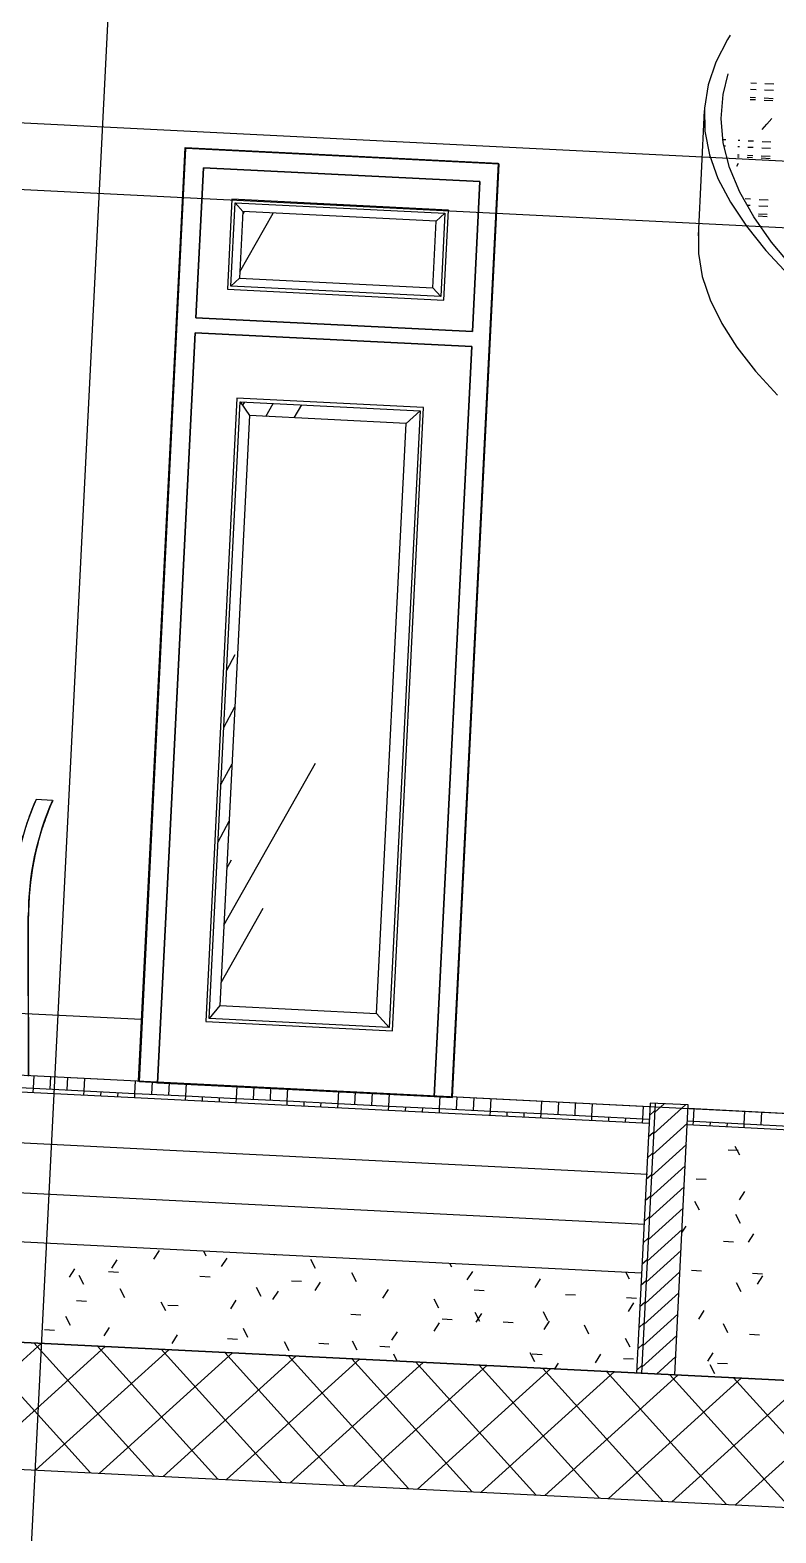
# Model space of a CAD drawing. Extents: x 549999 to 550212, y 1838161 to 1838467.
# Drawn here: x 550116.984 to 550119.22, y 1838236.782 to 1838241.285 of the extents above; entities that cross this region are included whole.
import ezdxf

# ---------------------------------------------------------------- set-up
doc = ezdxf.new("R2010")
doc.units = 0
for name, color, linetype in [('Level 1', 7, 'Continuous'), ('Level 10', 7, 'Continuous'), ('Level 11', 7, 'Continuous'), ('Level 14', 7, 'Continuous'), ('Level 15', 7, 'Continuous'), ('Level 18', 7, 'Continuous'), ('Level 20', 7, 'Continuous'), ('Level 24', 7, 'Continuous'), ('Level 28', 7, 'Continuous'), ('Level 4', 7, 'Continuous'), ('Level 5', 7, 'Continuous'), ('Level 8', 7, 'Continuous'), ('Level 9', 7, 'Continuous')]:
    doc.layers.add(name, color=color, linetype=linetype)

# ---------------------------------------------------------------- blocks, each defined once
blk = doc.blocks.new('DININ3')
at = {"layer": 'Level 1'}
for p, q in [((-231.27, 82.9), (-236.17, 82.9)), ((-58.14, 82.9), (-63.04, 82.9)), ((-191.35, 74), (-96.35, 74)), ((-191.35, 71.5), (-191.35, 74)), ((-96.35, 71.5), (-96.35, 74)), ((-191.35, 71.5), (-183.85, 71.5)), ((-191.35, 0), (-191.35, 71.5)), ((-96.35, 71.5), (-191.35, 71.5)), ((-183.85, 0), (-183.85, 71.5)), ((-103.85, 71.5), (-96.35, 71.5)), ((-103.85, 0), (-103.85, 71.5)), ((-96.35, 0), (-96.35, 71.5)), ((-103.85, 61.5), (-183.85, 61.5)), ((-230.68, 47.97), (-233.19, 0)), ((-230.76, 47.93), (-231.15, 40.42)), ((-230.76, 47.93), (-231.15, 40.42)), ((-228.27, 0), (-225.76, 47.93)), ((-68.55, 47.93), (-66.04, 0)), ((-61.12, 0), (-63.63, 47.97)), ((-63.15, 40.42), (-63.55, 47.93)), ((-63.15, 40.42), (-63.55, 47.93)), ((-191.35, 42.16), (-226.06, 42.16)), ((-103.85, 42.16), (-110.15, 42.16)), ((-110.15, 40.42), (-110.15, 42.16)), ((-68.25, 42.16), (-96.35, 42.16)), ((-231.15, 40.42), (-231.42, 35.43)), ((-226.15, 40.42), (-226.42, 35.42)), ((-191.35, 40.42), (-226.15, 40.42)), ((-179.15, 40.42), (-183.85, 40.42)), ((-179.15, 0), (-179.15, 40.42)), ((-115.15, 40.42), (-115.15, 0)), ((-110.15, 40.42), (-115.15, 40.42)), ((-110.15, 40.42), (-110.15, 35.42)), ((-103.85, 40.42), (-110.15, 40.42)), ((-110.15, 0), (-110.15, 40.42)), ((-68.15, 40.42), (-96.35, 40.42)), ((-67.89, 35.42), (-68.15, 40.42)), ((-62.89, 35.43), (-63.15, 40.42)), ((-231.42, 35.43), (-233.27, 0)), ((-231.42, 35.43), (-233.27, 0)), ((-226.42, 35.42), (-191.35, 35.42)), ((-110.15, 35.42), (-103.85, 35.42)), ((-96.35, 35.42), (-67.89, 35.42)), ((-61.04, 0), (-62.89, 35.43)), ((-61.04, 0), (-62.89, 35.43)), ((-227.09, 22.57), (-191.35, 22.57)), ((-191.35, 26.57), (-226.88, 26.57)), ((-103.85, 26.57), (-110.15, 26.57)), ((-110.15, 22.57), (-103.85, 22.57)), ((-67.43, 26.57), (-96.35, 26.57)), ((-96.35, 22.57), (-67.22, 22.57))]:
    blk.add_line(p, q, dxfattribs=at)
for centre, start, end in [((-316.15, 52.41), 358.1579, 20.8922), ((-316.15, 52.41), 15.0604, 20.8922), ((-316.15, 52.41), 15.0604, 20.8922), ((-316.06, 52.44), 357, 20.8679), ((-311.15, 52.41), 15.0599, 20.8922), ((-311.15, 52.41), 357, 20.8922), ((16.84, 52.41), 159.1078, 183), ((16.84, 52.41), 159.1078, 164.9401), ((21.75, 52.44), 159.1321, 183), ((21.84, 52.41), 159.1078, 181.8421), ((21.84, 52.41), 159.1078, 164.9396), ((21.84, 52.41), 159.1078, 164.9396), ((-316.15, 52.41), 9.228, 13.121), ((-316.15, 52.41), 9.228, 13.121), ((-311.15, 52.41), 9.2272, 13.1213), ((16.84, 52.41), 166.8787, 170.7728), ((21.84, 52.41), 166.879, 170.772), ((21.84, 52.41), 166.879, 170.772), ((-316.15, 52.41), 3.3952, 6.904), ((-316.15, 52.41), 3.3952, 6.904), ((-311.15, 52.41), 3.394, 6.9046), ((16.84, 52.41), 173.0954, 176.606), ((21.84, 52.41), 173.096, 176.6048), ((21.84, 52.41), 173.096, 176.6048), ((-316.15, 52.41), 357, 0.909), ((-316.15, 52.41), 357, 0.909), ((-311.15, 52.41), 358.1579, 0.9098), ((16.84, 52.41), 179.0902, 181.8421), ((21.84, 52.41), 179.091, 183), ((21.84, 52.41), 179.091, 183)]:
    blk.add_arc(centre, 85.5, start, end, dxfattribs=at)
blk = doc.blocks.new('CUA_15')
at = {"layer": 'Level 5'}
for p, q in [((-27.9, 0), (-27.9, 280)), ((66.1, 280), (-27.9, 280)), ((66.1, 0), (66.1, 280)), ((-22.4, 274.5), (-22.4, 229.5)), ((60.6, 274.5), (-22.4, 274.5)), ((-22.4, 229.5), (-22.4, 274.5)), ((-22.4, 274.5), (60.6, 274.5)), ((60.6, 229.5), (60.6, 274.5)), ((60.6, 274.5), (60.6, 229.5)), ((-13.4, 265.5), (-13.4, 238.5)), ((51.6, 265.5), (-13.4, 265.5)), ((-12.4, 239.5), (-12.4, 264.5)), ((-12.4, 264.5), (50.6, 264.5)), ((-12.4, 264.5), (-9.9, 262)), ((-9.9, 243.85), (-0.83, 262)), ((-9.9, 260.99), (-9.4, 262)), ((48.1, 262), (-9.9, 262)), ((-9.9, 262), (-9.9, 242)), ((48.1, 262), (50.6, 264.5)), ((48.1, 242), (48.1, 262)), ((50.6, 264.5), (50.6, 239.5)), ((51.6, 238.5), (51.6, 265.5)), ((-9.9, 242), (-12.4, 239.5)), ((50.6, 239.5), (-12.4, 239.5)), ((-9.9, 242), (48.1, 242)), ((48.1, 242), (50.6, 239.5)), ((-13.4, 238.5), (51.6, 238.5)), ((-22.4, 229.5), (60.6, 229.5)), ((60.6, 229.5), (-22.4, 229.5)), ((-22.4, 225), (-22.4, 0)), ((60.6, 225), (-22.4, 225)), ((-22.4, 0), (-22.4, 225)), ((-22.4, 225), (60.6, 225)), ((60.6, 0), (60.6, 225)), ((60.6, 225), (60.6, 0)), ((47.1, 206), (-8.9, 206)), ((-8.9, 206), (-8.9, 19)), ((-7.9, 20), (-7.9, 205)), ((-7.9, 205), (46.1, 205)), ((-7.9, 205), (-4.9, 201)), ((-7.09, 203.91), (-6.52, 205)), ((-0.01, 201), (2.05, 205)), ((8.56, 201), (10.62, 205)), ((42.1, 201), (46.1, 205)), ((46.1, 205), (46.1, 20)), ((47.1, 19), (47.1, 206)), ((42.1, 201), (-4.9, 201)), ((-4.9, 201), (-4.9, 24)), ((42.1, 24), (42.1, 201)), ((-7.9, 124.47), (-5.6, 129.32)), ((-7.9, 107.32), (-4.9, 113.65)), ((-7.9, 90.18), (-4.9, 96.5)), ((-4.9, 48.11), (20.05, 98.02)), ((-7.9, 73.03), (-4.9, 79.36)), ((-4.9, 65.25), (-3.65, 67.77)), ((-4.9, 30.96), (6.53, 53.83)), ((-4.9, 24), (-7.9, 20)), ((-4.9, 24), (42.1, 24)), ((42.1, 24), (46.1, 20)), ((-8.9, 19), (47.1, 19)), ((46.1, 20), (-7.9, 20)), ((-22.4, 0), (-27.9, 0)), ((-17.9, 0), (-22.9, 0)), ((-22.9, 0), (-17.9, 0)), ((-17.9, 0), (-22.9, 0)), ((-22.4, 0), (60.6, 0)), ((-17.9, 0), (57.09, 0)), ((60.6, 0), (66.1, 0))]:
    blk.add_line(p, q, dxfattribs=at)
blk = doc.blocks.new('FLOO30')
at = {"layer": 'Level 8'}
for p, q in [((-92.9, -35), (-92.9, -20)), ((-92.9, -20), (125.6, -20)), ((-122.9, -50), (-122.9, -35)), ((-122.9, -35), (125.6, -35))]:
    blk.add_line(p, q, dxfattribs=at)
blk = doc.blocks.new('TOP_R9')
at = {"layer": 'Level 10'}
for p, q in [((184.4, 451.44), (186.16, 451.44)), ((186.16, 451.44), (186.16, 446.36)), ((132.08, 381.17), (132.08, 376.09)), ((220.23, 279.13), (228.08, 273)), ((229.77, 272.55), (229.77, 277.63)), ((229.77, 277.63), (229.77, 272.55)), ((229.34, 272.55), (229.77, 272.55)), ((229.77, 272.55), (229.34, 272.55)), ((230.38, 271.18), (237.34, 265.58)), ((283.72, 211.9), (284.85, 208.61)), ((292.08, 194.76), (292.08, 199.84)), ((276.17, 168.42), (272.9, 163.84)), ((276.17, 163.34), (274.42, 160.83)), ((279.49, 161.94), (278.89, 161.14)), ((255.59, 137.28), (254.8, 136.61)), ((252.13, 134.36), (251.76, 134.05)), ((237.27, 128.97), (235.52, 127.54)), ((243.25, 127.2), (236.25, 121.81)), ((232.35, 124.99), (231.97, 124.68)), ((232.35, 119.91), (231.96, 119.6)), ((232.36, 118.89), (231.98, 118.6)), ((218.77, 114.33), (215.38, 111.72)), ((221.6, 116.53), (221.22, 116.23)), ((218.77, 109.25), (214.53, 105.98)), ((218.77, 108.93), (216.05, 106.96)), ((204.67, 103.82), (204.67, 98.74)), ((205.14, 103.82), (204.67, 103.82)), ((205.14, 98.74), (205.14, 103.82)), ((204.67, 98.74), (204.98, 98.74)), ((204.99, 98.74), (205.14, 98.74))]:
    blk.add_line(p, q, dxfattribs=at)
for points in [[(229.77, 277.63), (219.87, 284.87), (209.85, 292.11), (199.86, 299.36), (190.06, 306.6), (180.61, 313.84), (171.65, 321.08), (163.33, 328.32), (155.77, 335.57), (149.1, 342.81), (143.43, 350.05), (138.83, 357.29), (135.38, 364.54), (133.14, 371.78), (132.14, 379.02), (132.39, 386.26), (133.9, 393.5), (136.64, 400.75), (140.56, 407.99), (145.61, 415.23), (151.71, 422.47), (158.75, 429.71), (166.63, 436.96), (175.23, 444.2), (184.4, 451.44)], [(186.16, 451.44), (177.57, 444.2), (169.52, 436.96), (162.14, 429.71), (155.54, 422.47), (149.83, 415.23), (145.11, 407.99), (141.43, 400.75), (138.87, 393.5), (137.45, 386.26), (137.21, 379.02), (138.15, 371.78), (140.25, 364.54), (143.48, 357.29), (147.79, 350.05), (153.1, 342.81), (159.35, 335.57), (166.42, 328.32), (174.22, 321.08), (182.6, 313.84), (191.46, 306.6), (200.63, 299.36), (209.99, 292.11)], [(186.16, 446.36), (177.57, 439.12), (169.52, 431.88), (162.14, 424.63), (155.54, 417.39), (149.83, 410.15), (145.11, 402.91), (141.43, 395.67), (138.87, 388.42), (137.45, 381.18)], [(132.09, 376.99), (132.14, 373.94), (133.14, 366.7), (135.38, 359.46), (138.83, 352.21), (143.43, 344.97), (149.1, 337.73), (155.77, 330.49), (163.33, 323.24), (171.65, 316), (180.61, 308.76), (190.06, 301.52), (199.86, 294.28), (209.85, 287.03), (219.87, 279.79), (229.77, 272.55)], [(292.04, 197.97), (291.73, 205.21), (290.18, 212.45), (287.39, 219.69), (283.42, 226.94), (278.33, 234.18), (272.2, 241.42), (265.13, 248.66), (257.21, 255.9), (248.59, 263.15), (239.4, 270.39), (229.77, 277.63)], [(229.77, 272.55), (239.4, 265.31), (248.59, 258.07), (257.21, 250.82), (265.13, 243.58), (272.2, 236.34), (278.33, 229.1), (283.42, 221.86), (287.39, 214.61), (290.18, 207.37), (291.73, 200.13), (292.04, 192.89), (291.08, 185.65), (290.59, 183.6)], [(239.81, 263.54), (246.27, 258.07), (246.57, 257.81)], [(249.2, 255.51), (254.35, 250.82), (255.23, 249.99)], [(257.94, 247.4), (261.76, 243.58), (263.16, 242.12)], [(265.89, 239.18), (268.38, 236.34), (270.21, 234.16)], [(272.88, 230.78), (274.13, 229.1), (276.26, 226.05)], [(278.78, 222.05), (278.89, 221.86), (281.19, 217.64)], [(284.93, 186.25), (284.01, 183.48), (283.65, 182.52)], [(284.93, 181.17), (284.01, 178.4), (283.65, 177.44)], [(281.1, 176.77), (280.83, 176.24), (278.9, 172.75)], [(281.1, 171.69), (280.83, 171.16), (278.9, 167.67)], [(251.32, 140.99), (250.25, 140.03), (243.37, 134.05)], [(254.26, 138.61), (250.25, 134.95), (249.24, 134.05)], [(243.37, 128.97), (241.88, 127.71), (235.52, 122.46)]]:
    blk.add_lwpolyline(points, dxfattribs=at)
blk = doc.blocks.new('SPOT_3')
at = {"layer": 'Level 24'}
for p, q in [((-95.73, 18.75), (-28.23, 18.75)), ((-88.23, 15), (-88.23, 22.5)), ((-88.23, 0), (-103.23, 15)), ((-103.23, 15), (-73.23, 15)), ((-88.23, 0), (-103.23, 15)), ((-103.23, 15), (-73.23, 15)), ((-73.23, 15), (-88.23, 0)), ((-73.23, 15), (-88.23, 0)), ((-103.23, 0), (-73.23, 0))]:
    blk.add_line(p, q, dxfattribs=at)

msp = doc.modelspace()

# ---------------------------------------------------------------- linework, layer by layer
at = {"layer": 'Level 11'}
for p, q in [((550116.6197, 1838236.9898), (550117.0182, 1838237.3503)), ((550117.165, 1838236.9625), (550116.8045, 1838237.361)), ((550117.3557, 1838236.953), (550116.9951, 1838237.3515)), ((550116.8104, 1838236.9802), (550117.2089, 1838237.3408)), ((550117.001, 1838236.9707), (550117.3995, 1838237.3312)), ((550117.5464, 1838236.9434), (550117.1858, 1838237.3419)), ((550117.1917, 1838236.9612), (550117.5902, 1838237.3217)), ((550117.7371, 1838236.9339), (550117.3765, 1838237.3324)), ((550117.3824, 1838236.9516), (550117.7809, 1838237.3122)), ((550117.9277, 1838236.9244), (550117.5672, 1838237.3229)), ((550118.1184, 1838236.9148), (550117.7579, 1838237.3133)), ((550117.5731, 1838236.9421), (550117.9716, 1838237.3026)), ((550117.7638, 1838236.9326), (550118.1623, 1838237.2931)), ((550118.3091, 1838236.9053), (550117.9485, 1838237.3038)), ((550117.9545, 1838236.923), (550118.353, 1838237.2836)), ((550118.4998, 1838236.8958), (550118.1392, 1838237.2943)), ((550118.1451, 1838236.9135), (550118.5436, 1838237.2741)), ((550118.6905, 1838236.8862), (550118.3299, 1838237.2847)), ((550118.3358, 1838236.904), (550118.7343, 1838237.2645)), ((550118.8811, 1838236.8767), (550118.5206, 1838237.2752)), ((550119.0718, 1838236.8672), (550118.7113, 1838237.2657)), ((550118.5265, 1838236.8944), (550118.925, 1838237.255)), ((550118.7172, 1838236.8849), (550119.1157, 1838237.2455)), ((550119.2625, 1838236.8576), (550118.9019, 1838237.2561)), ((550118.9079, 1838236.8754), (550119.3064, 1838237.2359)), ((550119.4532, 1838236.8481), (550119.0926, 1838237.2466)), ((550119.0985, 1838236.8658), (550119.497, 1838237.2264))]:
    msp.add_line(p, q, dxfattribs=at)
at = {"layer": 'Level 14'}
for p, q in [((550116.8416, 1838238.1221), (550116.9938, 1838238.1145)), ((550116.9938, 1838238.1145), (550116.9957, 1838238.1524)), ((550117.0445, 1838238.1119), (550117.0464, 1838238.1499)), ((550117.0953, 1838238.1094), (550117.0971, 1838238.1474)), ((550117.146, 1838238.1069), (550117.1479, 1838238.1448)), ((550117.2982, 1838238.0993), (550117.3001, 1838238.1372)), ((550117.3489, 1838238.0967), (550117.3508, 1838238.1347)), ((550117.3997, 1838238.0942), (550117.4016, 1838238.1321)), ((550117.4504, 1838238.0917), (550117.4523, 1838238.1296)), ((550117.6026, 1838238.084), (550117.6045, 1838238.122)), ((550117.6534, 1838238.0815), (550117.6553, 1838238.1195)), ((550117.7041, 1838238.079), (550117.706, 1838238.1169)), ((550116.9932, 1838238.1025), (550116.9938, 1838238.1145)), ((550116.9938, 1838238.1145), (550117.146, 1838238.1069)), ((550117.1454, 1838238.0949), (550117.146, 1838238.1069)), ((550117.146, 1838238.1069), (550117.2982, 1838238.0993)), ((550117.1961, 1838238.0924), (550117.1967, 1838238.1043)), ((550117.2469, 1838238.0898), (550117.2475, 1838238.1018)), ((550117.2976, 1838238.0873), (550117.2982, 1838238.0993)), ((550117.2982, 1838238.0993), (550117.4504, 1838238.0917)), ((550117.4498, 1838238.0797), (550117.4504, 1838238.0917)), ((550117.4504, 1838238.0917), (550117.6026, 1838238.084)), ((550117.5005, 1838238.0771), (550117.5011, 1838238.0891)), ((550117.5513, 1838238.0746), (550117.5519, 1838238.0866)), ((550117.602, 1838238.0721), (550117.6026, 1838238.084)), ((550117.6026, 1838238.084), (550117.7548, 1838238.0764)), ((550117.7542, 1838238.0645), (550117.7548, 1838238.0764)), ((550117.7548, 1838238.0764), (550117.7567, 1838238.1144)), ((550117.7548, 1838238.0764), (550117.907, 1838238.0688)), ((550117.805, 1838238.0619), (550117.8056, 1838238.0739)), ((550117.8557, 1838238.0594), (550117.8563, 1838238.0714)), ((550117.907, 1838238.0688), (550117.9089, 1838238.1068)), ((550117.9578, 1838238.0663), (550117.9597, 1838238.1042)), ((550118.0085, 1838238.0638), (550118.0104, 1838238.1017)), ((550118.0592, 1838238.0612), (550118.0611, 1838238.0992)), ((550118.2115, 1838238.0536), (550118.2134, 1838238.0916)), ((550118.2622, 1838238.0511), (550118.2641, 1838238.089)), ((550118.3129, 1838238.0485), (550118.3148, 1838238.0865)), ((550118.3637, 1838238.046), (550118.3656, 1838238.084)), ((550118.5159, 1838238.0384), (550118.5178, 1838238.0763)), ((550118.5666, 1838238.0359), (550118.5685, 1838238.0738)), ((550118.6174, 1838238.0333), (550118.6192, 1838238.0713)), ((550117.9064, 1838238.0568), (550117.907, 1838238.0688)), ((550117.907, 1838238.0688), (550118.0592, 1838238.0612)), ((550118.0586, 1838238.0492), (550118.0592, 1838238.0612)), ((550118.0592, 1838238.0612), (550118.2115, 1838238.0536)), ((550118.1094, 1838238.0467), (550118.11, 1838238.0587)), ((550118.1601, 1838238.0442), (550118.1607, 1838238.0561)), ((550118.2109, 1838238.0416), (550118.2115, 1838238.0536)), ((550118.2115, 1838238.0536), (550118.3637, 1838238.046)), ((550118.3631, 1838238.034), (550118.3637, 1838238.046)), ((550118.3637, 1838238.046), (550118.5159, 1838238.0384)), ((550118.4138, 1838238.0315), (550118.4144, 1838238.0435)), ((550118.4645, 1838238.0289), (550118.4651, 1838238.0409)), ((550118.5153, 1838238.0264), (550118.5159, 1838238.0384)), ((550118.5159, 1838238.0384), (550118.6681, 1838238.0308)), ((550118.6675, 1838238.0188), (550118.6681, 1838238.0308)), ((550118.6681, 1838238.0308), (550118.67, 1838238.0687)), ((550118.6681, 1838238.0308), (550118.8203, 1838238.0232)), ((550118.7182, 1838238.0163), (550118.7188, 1838238.0282)), ((550118.769, 1838238.0137), (550118.7696, 1838238.0257)), ((550118.8203, 1838238.0232), (550118.8222, 1838238.0611)), ((550118.8402, 1838238.0326), (550118.8559, 1838238.0469)), ((550118.8525, 1838237.9783), (550118.9481, 1838238.0648)), ((550118.8557, 1838238.0419), (550118.8846, 1838238.068)), ((550118.9725, 1838238.0156), (550118.9744, 1838238.0535)), ((550119.1247, 1838238.008), (550119.1266, 1838238.0459)), ((550119.1755, 1838238.0054), (550119.1774, 1838238.0434)), ((550118.8197, 1838238.0112), (550118.8203, 1838238.0232)), ((550118.8203, 1838238.0232), (550118.8397, 1838238.0222)), ((550118.837, 1838237.9691), (550118.8527, 1838237.9833)), ((550118.8493, 1838237.9147), (550118.9542, 1838238.0096)), ((550118.9545, 1838238.0165), (550118.9725, 1838238.0156)), ((550118.9719, 1838238.0036), (550118.9725, 1838238.0156)), ((550118.9725, 1838238.0156), (550119.1247, 1838238.008)), ((550119.0226, 1838238.001), (550119.0232, 1838238.013)), ((550119.0734, 1838237.9985), (550119.074, 1838238.0105)), ((550119.1241, 1838237.996), (550119.1247, 1838238.008)), ((550119.1247, 1838238.008), (550119.2769, 1838238.0003)), ((550118.8461, 1838237.8512), (550118.951, 1838237.9461)), ((550118.8338, 1838237.9055), (550118.8496, 1838237.9197)), ((550118.8307, 1838237.8419), (550118.8464, 1838237.8562)), ((550118.843, 1838237.7876), (550118.9478, 1838237.8825)), ((550118.8398, 1838237.7241), (550118.9447, 1838237.8189)), ((550118.8275, 1838237.7784), (550118.8432, 1838237.7926)), ((550118.8366, 1838237.6605), (550118.9415, 1838237.7554)), ((550118.8243, 1838237.7148), (550118.84, 1838237.7291)), ((550118.8211, 1838237.6513), (550118.8369, 1838237.6655)), ((550118.8334, 1838237.5969), (550118.9383, 1838237.6918)), ((550118.8303, 1838237.5334), (550118.9351, 1838237.6283)), ((550118.818, 1838237.5877), (550118.8337, 1838237.6019)), ((550118.8148, 1838237.5241), (550118.8305, 1838237.5384)), ((550118.8271, 1838237.4698), (550118.9319, 1838237.5647)), ((550118.8239, 1838237.4063), (550118.9288, 1838237.5011)), ((550118.8116, 1838237.4606), (550118.8273, 1838237.4748)), ((550118.8084, 1838237.397), (550118.8241, 1838237.4113)), ((550118.8207, 1838237.3427), (550118.9256, 1838237.4376)), ((550118.8175, 1838237.2791), (550118.9224, 1838237.374)), ((550118.8052, 1838237.3335), (550118.821, 1838237.3477)), ((550118.8614, 1838237.2582), (550118.9192, 1838237.3105)), ((550118.8021, 1838237.2699), (550118.8178, 1838237.2841))]:
    msp.add_line(p, q, dxfattribs=at)
at = {"layer": 'Level 15'}
for p, q in [((550119.1113, 1838237.9137), (550119.0975, 1838237.9405)), ((550119.076, 1838237.9301), (550119.1061, 1838237.9286)), ((550118.9801, 1838237.8433), (550119.0102, 1838237.8418)), ((550119.1254, 1838237.8052), (550119.109, 1838237.7798)), ((550118.9903, 1838237.7489), (550118.9765, 1838237.7757)), ((550119.1133, 1838237.7092), (550119.0996, 1838237.736)), ((550118.9493, 1838237.7012), (550118.9379, 1838237.6835)), ((550119.1526, 1838237.6788), (550119.1362, 1838237.6534)), ((550117.3703, 1838237.6281), (550117.3539, 1838237.6028)), ((550117.5118, 1838237.6118), (550117.5044, 1838237.6264)), ((550119.0623, 1838237.6561), (550119.0924, 1838237.6546)), ((550117.2438, 1838237.6009), (550117.2275, 1838237.5756)), ((550117.5735, 1838237.6057), (550117.5571, 1838237.5804)), ((550117.7163, 1838237.6139), (550117.7153, 1838237.6158)), ((550117.8394, 1838237.5742), (550117.8256, 1838237.6011)), ((550118.2483, 1838237.5783), (550118.2425, 1838237.5895)), ((550117.1174, 1838237.5738), (550117.101, 1838237.5484)), ((550117.1446, 1838237.5264), (550117.1309, 1838237.5532)), ((550117.219, 1838237.5652), (550117.2492, 1838237.5636)), ((550117.493, 1838237.5515), (550117.5232, 1838237.5499)), ((550117.767, 1838237.5378), (550117.7971, 1838237.5363)), ((550117.8535, 1838237.5337), (550117.8372, 1838237.5083)), ((550117.9624, 1838237.5346), (550117.9487, 1838237.5614)), ((550118.3096, 1838237.5656), (550118.2932, 1838237.5403)), ((550118.5128, 1838237.5432), (550118.4965, 1838237.5179)), ((550118.7803, 1838237.5427), (550118.7698, 1838237.5631)), ((550118.9664, 1838237.5694), (550118.9965, 1838237.5678)), ((550119.1154, 1838237.5047), (550119.1016, 1838237.5316)), ((550119.149, 1838237.5602), (550119.1792, 1838237.5587)), ((550119.1797, 1838237.5523), (550119.1634, 1838237.527)), ((550117.2677, 1838237.4867), (550117.2539, 1838237.5136)), ((550117.6766, 1838237.4908), (550117.6628, 1838237.5177)), ((550117.7271, 1838237.5065), (550117.7107, 1838237.4811)), ((550118.0568, 1838237.5112), (550118.0404, 1838237.4859)), ((550118.3149, 1838237.5104), (550118.3451, 1838237.5089)), ((550118.5889, 1838237.4967), (550118.6191, 1838237.4952)), ((550118.7716, 1838237.4875), (550118.8017, 1838237.486)), ((550117.1231, 1838237.4784), (550117.1533, 1838237.4769)), ((550117.3908, 1838237.4471), (550117.377, 1838237.4739)), ((550117.3971, 1838237.4647), (550117.4273, 1838237.4632)), ((550117.6007, 1838237.4793), (550117.5843, 1838237.4539)), ((550118.2086, 1838237.4552), (550118.1948, 1838237.4821)), ((550118.3317, 1838237.4156), (550118.3179, 1838237.4424)), ((550118.5361, 1838237.4176), (550118.5224, 1838237.4445)), ((550118.7929, 1838237.4712), (550118.7765, 1838237.4458)), ((550119.0037, 1838237.4483), (550118.9873, 1838237.423)), ((550117.105, 1838237.4033), (550117.0912, 1838237.4302)), ((550117.2214, 1838237.3977), (550117.205, 1838237.3724)), ((550117.6369, 1838237.3677), (550117.6232, 1838237.3946)), ((550117.9451, 1838237.4373), (550117.9752, 1838237.4358)), ((550118.2104, 1838237.412), (550118.194, 1838237.3867)), ((550118.2191, 1838237.4236), (550118.2492, 1838237.4221)), ((550118.3368, 1838237.4392), (550118.3204, 1838237.4139)), ((550118.4017, 1838237.4145), (550118.4318, 1838237.413)), ((550118.54, 1838237.4168), (550118.5237, 1838237.3914)), ((550118.6592, 1838237.3779), (550118.6455, 1838237.4048)), ((550119.0757, 1838237.3817), (550119.062, 1838237.4085)), ((550117.0273, 1838237.3916), (550117.0574, 1838237.3901)), ((550117.4246, 1838237.3753), (550117.4083, 1838237.3499)), ((550117.5752, 1838237.3642), (550117.6053, 1838237.3627)), ((550117.76, 1838237.3281), (550117.7463, 1838237.3549)), ((550117.8492, 1838237.3505), (550117.8793, 1838237.349)), ((550117.9645, 1838237.3301), (550117.9507, 1838237.357)), ((550118.084, 1838237.3848), (550118.0676, 1838237.3595)), ((550118.7823, 1838237.3383), (550118.7685, 1838237.3651)), ((550119.1399, 1838237.3776), (550119.17, 1838237.3761)), ((550118.0318, 1838237.3414), (550118.062, 1838237.3399)), ((550118.0842, 1838237.297), (550118.0738, 1838237.3173)), ((550118.4965, 1838237.2945), (550118.4827, 1838237.3214)), ((550118.4885, 1838237.3186), (550118.5186, 1838237.3171)), ((550118.6936, 1838237.3175), (550118.6773, 1838237.2922)), ((550118.7624, 1838237.3049), (550118.7926, 1838237.3034)), ((550118.8046, 1838237.3208), (550118.8037, 1838237.3194)), ((550119.0309, 1838237.3219), (550119.0145, 1838237.2966)), ((550118.5672, 1838237.2903), (550118.5563, 1838237.2734)), ((550119.0361, 1838237.2586), (550119.0223, 1838237.2854)), ((550119.044, 1838237.2908), (550119.0742, 1838237.2893)), ((550119.1463, 1838237.2439), (550119.1454, 1838237.2458))]:
    msp.add_line(p, q, dxfattribs=at)
at = {"layer": 'Level 18'}
for p, q in [((550116.9033, 1838235.0383), (550117.55, 1838247.9754)), ((550108.319, 1838238.5862), (550137.1661, 1838237.1441)), ((550108.2791, 1838237.7872), (550137.1261, 1838236.3451))]:
    msp.add_line(p, q, dxfattribs=at)
at = {"layer": 'Level 20'}
for p, q in [((550129.369, 1838240.3864), (550068.3352, 1838243.4377)), ((550129.359, 1838240.1867), (550068.3252, 1838243.2379))]:
    msp.add_line(p, q, dxfattribs=at)
at = {"layer": 'Level 28'}
for p, q in [((550120.4995, 1838237.1763), (550110.6268, 1838237.6698)), ((550110.6079, 1838237.2903), (550120.4805, 1838236.7967))]:
    msp.add_line(p, q, dxfattribs=at)
at = {"layer": 'Level 4'}
for p, q in [((550117.3085, 1838238.1368), (550117.4483, 1838240.9333)), ((550117.4483, 1838240.9333), (550118.3871, 1838240.8864)), ((550118.3871, 1838240.8864), (550118.2473, 1838238.0899)), ((550113.3484, 1838238.3348), (550118.8416, 1838238.0602)), ((550118.8421, 1838238.0701), (550118.8016, 1838237.2612)), ((550118.9569, 1838238.0644), (550118.8421, 1838238.0701)), ((550118.8571, 1838238.0694), (550118.8166, 1838237.2604)), ((550118.9165, 1838237.2554), (550118.9569, 1838238.0644)), ((550118.9564, 1838238.0544), (550119.6279, 1838238.0208))]:
    msp.add_line(p, q, dxfattribs=at)
at = {"layer": 'Level 8'}
for p, q in [((550116.9564, 1838238.1043), (550118.8391, 1838238.0102)), ((550120.537, 1838237.9253), (550118.9539, 1838238.0045)), ((550118.8166, 1838237.5608), (550111.8479, 1838237.9092))]:
    msp.add_line(p, q, dxfattribs=at)
at = {"layer": 'Level 9'}
for p, q in [((550119.1438, 1838241.1084), (550119.1598, 1838241.1076)), ((550119.1448, 1838241.1274), (550119.1608, 1838241.1266)), ((550119.1855, 1838241.1063), (550119.2122, 1838241.105)), ((550119.1865, 1838241.1253), (550119.2132, 1838241.124)), ((550119.0048, 1838241.0442), (550118.986, 1838240.6689)), ((550119.1582, 1838241.0759), (550119.1422, 1838241.0767)), ((550119.1586, 1838241.0822), (550119.1426, 1838241.083)), ((550119.2106, 1838241.0733), (550119.1839, 1838241.0746)), ((550119.2109, 1838241.0796), (550119.1842, 1838241.0809)), ((550119.0605, 1838240.9576), (550119.0695, 1838240.9572)), ((550119.1067, 1838240.9553), (550119.1117, 1838240.955)), ((550119.1361, 1838240.9538), (550119.1521, 1838240.953)), ((550119.0637, 1838240.9384), (550119.0685, 1838240.9381)), ((550119.1095, 1838240.9106), (550119.1045, 1838240.9109)), ((550119.1058, 1838240.9363), (550119.1107, 1838240.936)), ((550119.1499, 1838240.9086), (550119.1339, 1838240.9094)), ((550119.1352, 1838240.9348), (550119.1511, 1838240.934)), ((550119.2023, 1838240.906), (550119.1756, 1838240.9073)), ((550119.1768, 1838240.9327), (550119.2035, 1838240.9314)), ((550119.1778, 1838240.9517), (550119.2045, 1838240.9504)), ((550119.102, 1838240.8778), (550119.1071, 1838240.8865)), ((550119.1092, 1838240.9043), (550119.1042, 1838240.9046)), ((550119.1496, 1838240.9023), (550119.1336, 1838240.9031)), ((550119.2019, 1838240.8997), (550119.1752, 1838240.901)), ((550119.1274, 1838240.7802), (550119.1434, 1838240.7794)), ((550119.1691, 1838240.7781), (550119.1958, 1838240.7768)), ((550119.1331, 1838240.7609), (550119.1425, 1838240.7604)), ((550119.1933, 1838240.7261), (550119.1666, 1838240.7274)), ((550119.1936, 1838240.7324), (550119.1669, 1838240.7337)), ((550119.1681, 1838240.7591), (550119.1949, 1838240.7578))]:
    msp.add_line(p, q, dxfattribs=at)
for points in [[(550119.0823, 1838241.2697), (550119.0745, 1838241.2571), (550119.0394, 1838241.1893), (550119.0162, 1838241.1208), (550119.0053, 1838241.0517), (550119.0066, 1838240.9821), (550119.0202, 1838240.9118), (550119.0458, 1838240.8409), (550119.083, 1838240.7694), (550119.1311, 1838240.6974), (550119.1895, 1838240.6249), (550119.2573, 1838240.5519)], [(550119.8093, 1838240.0963), (550119.7878, 1838240.1135), (550119.6916, 1838240.1908), (550119.5974, 1838240.268), (550119.5066, 1838240.3451), (550119.4207, 1838240.4219), (550119.3413, 1838240.4984), (550119.2694, 1838240.5745), (550119.2064, 1838240.6501), (550119.1533, 1838240.7253), (550119.111, 1838240.7999), (550119.0802, 1838240.874), (550119.0614, 1838240.9474), (550119.055, 1838241.0202), (550119.0612, 1838241.0924), (550119.0767, 1838241.1544)], [(550119.1786, 1838240.9875), (550119.1923, 1838241.0037), (550119.2071, 1838241.0205)], [(550118.9872, 1838240.6848), (550118.987, 1838240.616), (550118.9987, 1838240.5466), (550119.0222, 1838240.4767), (550119.0571, 1838240.4062), (550119.1028, 1838240.3351), (550119.1587, 1838240.2636), (550119.2238, 1838240.1915)]]:
    msp.add_lwpolyline(points, dxfattribs=at)

# ---------------------------------------------------------------- block references
at = {"layer": 'Level 1', "xscale": 0.010000000000000004, "yscale": 0.01, "rotation": -2.8619937920406366}
msp.add_blockref('DININ3', (550117.59, 1838238.12), dxfattribs=at)
at = {"layer": 'Level 10', "xscale": 0.010000000000000004, "yscale": 0.01, "rotation": -2.8619937920406366}
msp.add_blockref('TOP_R9', (550117.59, 1838238.12), dxfattribs=at)
at = {"layer": 'Level 24', "xscale": 0.010000000000000004, "yscale": 0.01, "rotation": -2.8619937920406366}
msp.add_blockref('SPOT_3', (550117.59, 1838238.12), dxfattribs=at)
at = {"layer": 'Level 5', "xscale": 0.010000000000000004, "yscale": 0.01, "rotation": -2.8619937920406366}
msp.add_blockref('CUA_15', (550117.59, 1838238.12), dxfattribs=at)
at = {"layer": 'Level 8', "xscale": 0.010000000000000004, "yscale": 0.01, "rotation": -2.8619937920406366}
msp.add_blockref('FLOO30', (550117.59, 1838238.12), dxfattribs=at)

doc.saveas('drawing.dxf')
